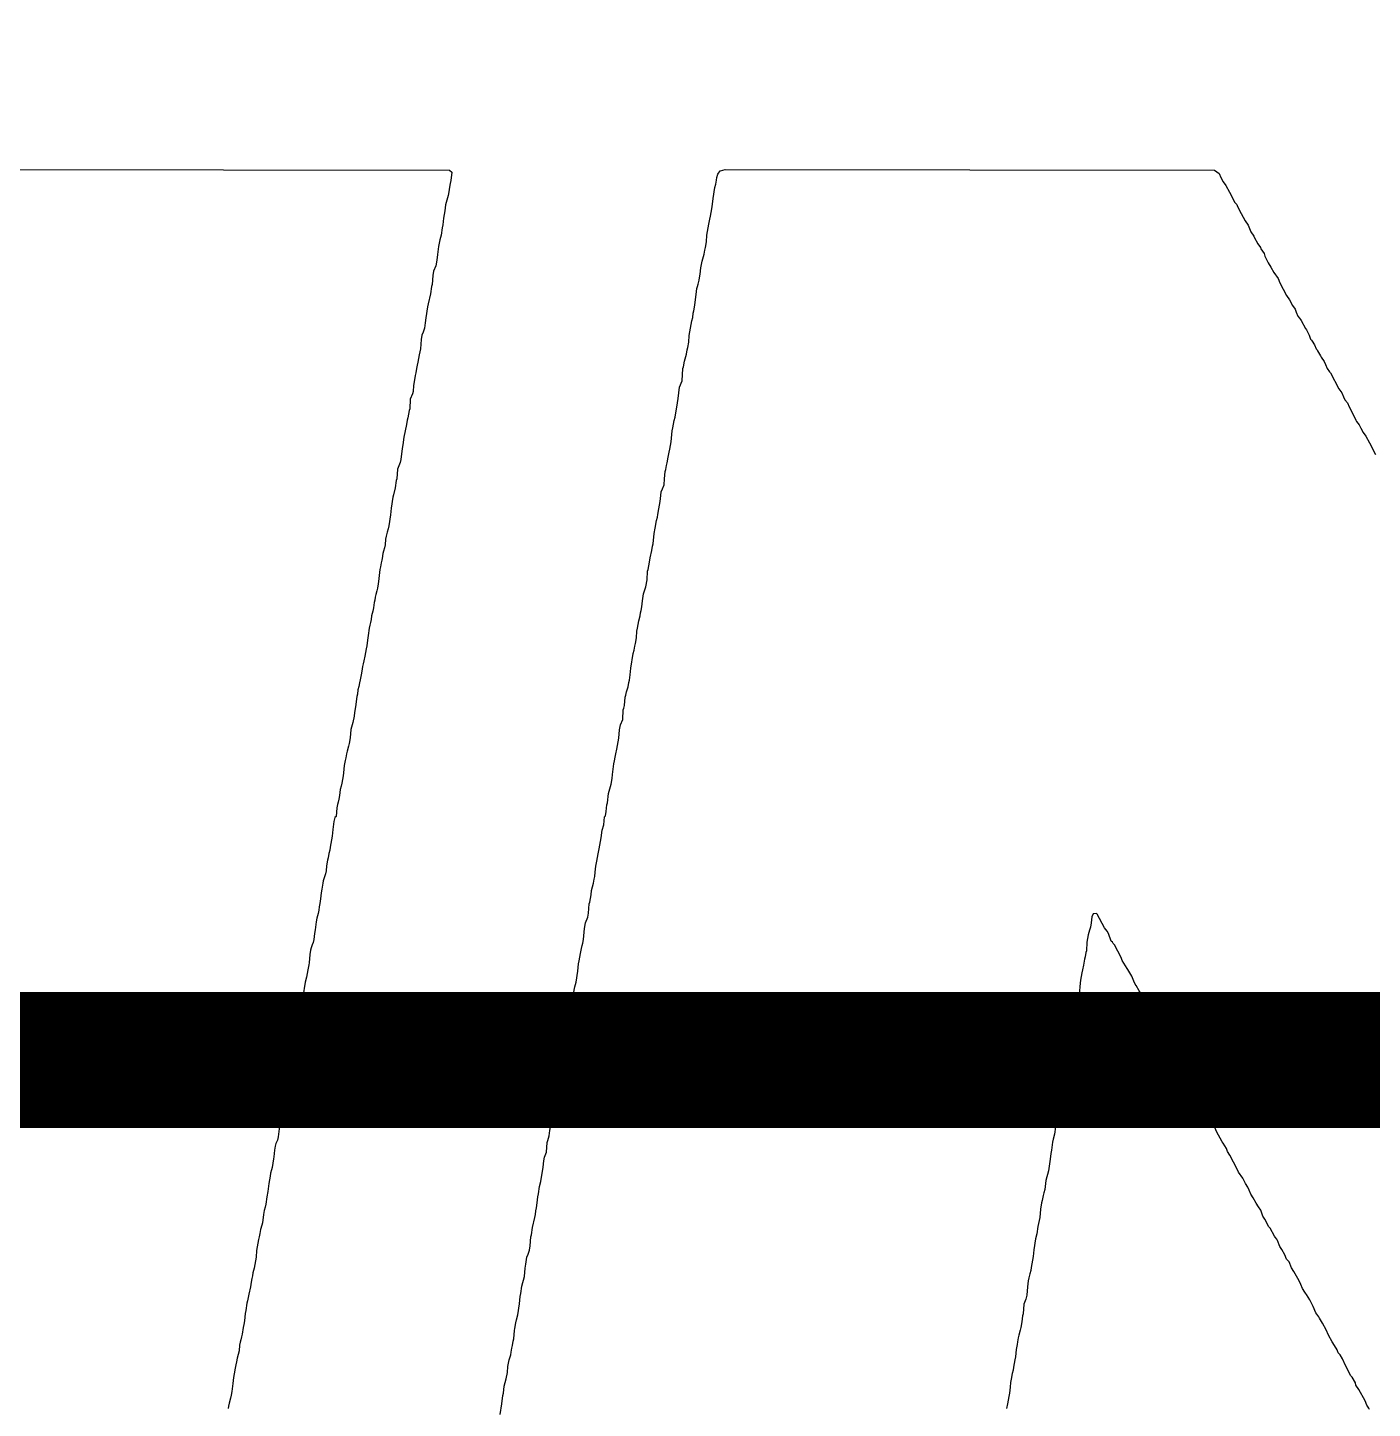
# Model space of a CAD drawing. Header units: inches. Extents: x 29 to 267, y 155 to 337.
# Drawn here: x 89.903 to 93.667, y 254.616 to 258.483 of the extents above; entities that cross this region are included whole.
import ezdxf

# ---------------------------------------------------------------- set-up
doc = ezdxf.new("R2010")
doc.units = ezdxf.units.IN
for name, color, linetype in [('Board Outline', 216, 'Continuous'), ('Top Layer', 1, 'Continuous'), ('Top Overlay', 2, 'Continuous')]:
    doc.layers.add(name, color=color, linetype=linetype)

msp = doc.modelspace()

# ---------------------------------------------------------------- linework, layer by layer
at = {"layer": 'Board Outline'}
msp.add_lwpolyline([(55.1445, 191.4906, 0.254, 0.254, -2.452185), (125.1447, 191.4906, 0.254, 0.254, 0)], format="xyseb", dxfattribs=at)
at = {"layer": 'Top Layer'}
msp.add_lwpolyline([(88.6818, 255.592, 0.381, 0.381, 0), (104.5805, 255.592, 0.381, 0.381, 0)], format="xyseb", dxfattribs=at)
at = {"layer": 'Top Overlay'}
for p, q in [((89.7022, 258.0859), (91.0836, 258.0841)), ((91.0836, 258.0841), (91.0896, 258.0782)), ((91.0871, 258.0552), (91.0853, 258.0467)), ((91.0896, 258.0782), (91.0871, 258.0552)), ((91.8289, 258.0441), (91.8306, 258.056)), ((91.8306, 258.056), (91.8323, 258.0629)), ((91.8323, 258.0629), (91.8349, 258.0722)), ((91.8349, 258.0722), (91.8408, 258.0816)), ((91.8408, 258.0816), (91.8485, 258.0841)), ((91.8485, 258.0841), (91.8553, 258.0859)), ((91.8553, 258.0859), (93.2248, 258.0841)), ((93.2248, 258.0841), (93.2376, 258.0748)), ((93.2376, 258.0748), (93.2427, 258.0629)), ((93.2427, 258.0629), (93.2495, 258.0509)), ((93.2495, 258.0509), (93.2563, 258.0407)), ((91.0802, 258.0126), (91.0743, 257.993)), ((91.0819, 258.0228), (91.0802, 258.0126)), ((91.0836, 258.0365), (91.0819, 258.0228)), ((91.0853, 258.0467), (91.0836, 258.0365)), ((91.8212, 258.0041), (91.8263, 258.0348)), ((91.8263, 258.0348), (91.8289, 258.0441)), ((93.2563, 258.0407), (93.2666, 258.022)), ((93.2666, 258.022), (93.2819, 257.993)), ((91.0726, 257.9862), (91.07, 257.97)), ((91.0743, 257.993), (91.0726, 257.9862)), ((91.8144, 257.9547), (91.8178, 257.9751)), ((91.8178, 257.9751), (91.8195, 257.9888)), ((91.8195, 257.9888), (91.8212, 258.0041)), ((93.2819, 257.993), (93.287, 257.9879)), ((93.287, 257.9879), (93.2887, 257.9845)), ((93.2887, 257.9845), (93.2938, 257.9726)), ((93.2938, 257.9726), (93.3109, 257.9419)), ((91.0666, 257.9496), (91.0649, 257.9308)), ((91.07, 257.97), (91.0666, 257.9496)), ((91.8042, 257.9019), (91.8093, 257.9325)), ((91.8093, 257.9325), (91.8127, 257.9462)), ((91.8127, 257.9462), (91.8144, 257.9547)), ((93.3109, 257.9419), (93.3194, 257.93)), ((91.0598, 257.9019), (91.0564, 257.8883)), ((91.0632, 257.9223), (91.0598, 257.9019)), ((91.0649, 257.9308), (91.0632, 257.9223)), ((91.8025, 257.8831), (91.8042, 257.9019)), ((93.3194, 257.93), (93.3262, 257.9113)), ((93.3262, 257.9113), (93.3347, 257.8993)), ((93.3347, 257.8993), (93.3364, 257.8959)), ((93.3364, 257.8959), (93.3466, 257.8772)), ((91.053, 257.8695), (91.0496, 257.8474)), ((91.0547, 257.8797), (91.053, 257.8695)), ((91.0564, 257.8883), (91.0547, 257.8797)), ((91.7965, 257.8482), (91.7982, 257.8601)), ((91.7982, 257.8601), (91.7999, 257.867)), ((91.7999, 257.867), (91.8025, 257.8831)), ((93.3466, 257.8772), (93.3534, 257.867)), ((93.3534, 257.867), (93.3551, 257.8636)), ((93.3551, 257.8636), (93.3637, 257.8499)), ((91.0479, 257.832), (91.0453, 257.8159)), ((91.0496, 257.8474), (91.0479, 257.832)), ((91.7872, 257.8099), (91.7906, 257.8286)), ((91.7906, 257.8286), (91.7965, 257.8482)), ((93.3637, 257.8499), (93.3654, 257.8431)), ((93.3654, 257.8431), (93.3756, 257.8244)), ((93.3756, 257.8244), (93.3824, 257.8125)), ((91.0368, 257.7886), (91.0351, 257.7631)), ((91.0385, 257.8005), (91.0368, 257.7886)), ((91.0453, 257.8159), (91.0385, 257.8005)), ((91.782, 257.7758), (91.7837, 257.7826)), ((91.7837, 257.7826), (91.7855, 257.7929)), ((91.7855, 257.7929), (91.7872, 257.8099)), ((93.3824, 257.8125), (93.3909, 257.7971)), ((93.3909, 257.7971), (93.4028, 257.7801)), ((93.4028, 257.7801), (93.408, 257.7682)), ((91.0334, 257.7579), (91.03, 257.7375)), ((91.0351, 257.7631), (91.0334, 257.7579)), ((91.7744, 257.7358), (91.7761, 257.7528)), ((91.7761, 257.7528), (91.7778, 257.7579)), ((91.7778, 257.7579), (91.7795, 257.7648)), ((91.7795, 257.7648), (91.782, 257.7758)), ((93.408, 257.7682), (93.4267, 257.7324)), ((91.0223, 257.7009), (91.0172, 257.6702)), ((91.024, 257.7094), (91.0223, 257.7009)), ((91.03, 257.7375), (91.024, 257.7094)), ((91.7676, 257.6898), (91.7701, 257.706)), ((91.7701, 257.706), (91.7727, 257.729)), ((91.7727, 257.729), (91.7744, 257.7358)), ((93.4267, 257.7324), (93.4352, 257.7205)), ((93.4352, 257.7205), (93.4437, 257.7051)), ((93.4437, 257.7051), (93.4505, 257.6949)), ((91.0172, 257.6702), (91.0155, 257.6566)), ((91.7548, 257.6208), (91.7616, 257.6617)), ((91.7616, 257.6617), (91.7642, 257.6711)), ((91.7642, 257.6711), (91.7659, 257.683)), ((91.7659, 257.683), (91.7676, 257.6898)), ((93.4505, 257.6949), (93.4539, 257.6864)), ((93.4539, 257.6864), (93.4582, 257.6753)), ((93.4582, 257.6753), (93.4625, 257.6694)), ((93.4625, 257.6694), (93.4659, 257.666)), ((93.4659, 257.666), (93.4676, 257.6626)), ((93.4676, 257.6626), (93.4795, 257.6404)), ((91.0095, 257.6302), (91.0061, 257.6217)), ((91.0138, 257.6413), (91.0095, 257.6302)), ((91.0155, 257.6566), (91.0138, 257.6413)), ((93.4795, 257.6404), (93.4829, 257.637)), ((93.4829, 257.637), (93.4897, 257.6217)), ((91.0044, 257.6097), (91.0019, 257.5833)), ((91.0061, 257.6217), (91.0044, 257.6097)), ((91.7488, 257.5808), (91.7505, 257.5876)), ((91.7505, 257.5876), (91.7531, 257.6021)), ((91.7531, 257.6021), (91.7548, 257.6208)), ((93.4897, 257.6217), (93.494, 257.6106)), ((93.494, 257.6106), (93.4965, 257.608)), ((93.4965, 257.608), (93.4982, 257.6046)), ((93.4982, 257.6046), (93.505, 257.5944)), ((93.505, 257.5944), (93.5093, 257.5833)), ((90.9951, 257.5459), (90.9934, 257.5374)), ((90.9985, 257.5663), (90.9951, 257.5459)), ((91.0019, 257.5833), (90.9985, 257.5663)), ((91.7386, 257.5331), (91.7412, 257.5493)), ((91.7412, 257.5493), (91.7471, 257.5689)), ((91.7471, 257.5689), (91.7488, 257.5808)), ((93.5093, 257.5833), (93.5119, 257.5808)), ((93.5119, 257.5808), (93.5136, 257.5774)), ((93.5136, 257.5774), (93.5221, 257.5638)), ((93.5221, 257.5638), (93.5238, 257.5603)), ((93.5238, 257.5603), (93.5323, 257.5484)), ((93.5323, 257.5484), (93.5357, 257.5399)), ((90.9874, 257.5092), (90.9848, 257.4914)), ((90.9891, 257.5161), (90.9874, 257.5092)), ((90.9908, 257.528), (90.9891, 257.5161)), ((90.9934, 257.5374), (90.9908, 257.528)), ((91.7352, 257.4939), (91.7369, 257.528)), ((91.7369, 257.528), (91.7386, 257.5331)), ((93.5357, 257.5399), (93.54, 257.5288)), ((93.54, 257.5288), (93.5468, 257.5186)), ((93.5468, 257.5186), (93.5493, 257.5161)), ((93.5493, 257.5161), (93.5732, 257.4718)), ((90.9831, 257.4811), (90.9814, 257.4641)), ((90.9848, 257.4914), (90.9831, 257.4811)), ((91.7233, 257.4445), (91.7275, 257.476)), ((91.7275, 257.476), (91.7352, 257.4939)), ((93.5732, 257.4718), (93.5817, 257.4598)), ((90.9738, 257.4428), (90.9721, 257.4156)), ((90.9797, 257.4573), (90.9738, 257.4428)), ((90.9814, 257.4641), (90.9797, 257.4573)), ((91.7148, 257.3917), (91.7216, 257.4326)), ((91.7216, 257.4326), (91.7233, 257.4445)), ((93.5817, 257.4598), (93.586, 257.4488)), ((93.586, 257.4488), (93.5894, 257.4403)), ((93.5894, 257.4403), (93.597, 257.4326)), ((93.597, 257.4326), (93.6021, 257.4207)), ((90.9704, 257.4104), (90.967, 257.39)), ((90.9721, 257.4156), (90.9704, 257.4104)), ((91.7122, 257.3823), (91.7148, 257.3917)), ((93.6021, 257.4207), (93.6107, 257.4053)), ((93.6107, 257.4053), (93.6209, 257.3832)), ((90.9593, 257.3534), (90.9559, 257.3364)), ((90.9636, 257.3713), (90.9593, 257.3534)), ((90.9653, 257.3832), (90.9636, 257.3713)), ((90.967, 257.39), (90.9653, 257.3832)), ((91.7037, 257.3227), (91.7071, 257.3534)), ((91.7071, 257.3534), (91.7088, 257.3619)), ((91.7088, 257.3619), (91.7122, 257.3823)), ((93.6209, 257.3832), (93.6226, 257.3798)), ((93.6226, 257.3798), (93.6302, 257.3704)), ((93.6302, 257.3704), (93.6345, 257.361)), ((93.6345, 257.361), (93.6413, 257.3491)), ((90.9525, 257.3142), (90.9508, 257.304)), ((90.9559, 257.3364), (90.9525, 257.3142)), ((91.7003, 257.3023), (91.7037, 257.3227)), ((93.6413, 257.3491), (93.6481, 257.3389)), ((93.6481, 257.3389), (93.6584, 257.3202)), ((93.6584, 257.3202), (93.6754, 257.2878)), ((90.9508, 257.304), (90.9474, 257.2733)), ((91.6926, 257.264), (91.6952, 257.2801)), ((91.6952, 257.2801), (91.6986, 257.2938)), ((91.6986, 257.2938), (91.7003, 257.3023)), ((90.938, 257.2469), (90.9363, 257.2197)), ((90.9457, 257.2648), (90.938, 257.2469)), ((90.9474, 257.2733), (90.9457, 257.2648)), ((91.6858, 257.2197), (91.6875, 257.2401)), ((91.6875, 257.2401), (91.6892, 257.2452)), ((91.6892, 257.2452), (91.6909, 257.2571)), ((91.6909, 257.2571), (91.6926, 257.264)), ((90.9346, 257.2146), (90.9312, 257.1941)), ((90.9363, 257.2197), (90.9346, 257.2146)), ((91.6798, 257.1916), (91.6841, 257.2026)), ((91.6841, 257.2026), (91.6858, 257.2197)), ((90.9252, 257.1677), (90.9201, 257.137)), ((90.9269, 257.1745), (90.9252, 257.1677)), ((90.9312, 257.1941), (90.9269, 257.1745)), ((91.673, 257.1558), (91.6747, 257.1728)), ((91.6747, 257.1728), (91.6764, 257.183)), ((91.6764, 257.183), (91.6798, 257.1916)), ((90.9201, 257.137), (90.9184, 257.1183)), ((91.6671, 257.1192), (91.6696, 257.1353)), ((91.6696, 257.1353), (91.673, 257.1558)), ((90.9133, 257.0877), (90.9116, 257.0791)), ((90.9184, 257.1183), (90.9133, 257.0877)), ((91.6594, 257.0808), (91.6628, 257.103)), ((91.6628, 257.103), (91.6654, 257.1124)), ((91.6654, 257.1124), (91.6671, 257.1192)), ((90.9048, 257.0502), (90.9031, 257.0348)), ((90.9065, 257.0587), (90.9048, 257.0502)), ((90.909, 257.0698), (90.9065, 257.0587)), ((90.9116, 257.0791), (90.909, 257.0698)), ((91.6534, 257.0374), (91.6568, 257.0664)), ((91.6568, 257.0664), (91.6594, 257.0808)), ((90.8971, 257.0101), (90.8954, 256.9965)), ((90.8988, 257.017), (90.8971, 257.0101)), ((90.9014, 257.0263), (90.8988, 257.017)), ((90.9031, 257.0348), (90.9014, 257.0263)), ((91.6449, 256.9982), (91.65, 257.0187)), ((91.65, 257.0187), (91.6517, 257.0306)), ((91.6517, 257.0306), (91.6534, 257.0374)), ((90.8886, 256.9659), (90.8852, 256.9318)), ((90.8903, 256.9727), (90.8886, 256.9659)), ((90.892, 256.9846), (90.8903, 256.9727)), ((90.8937, 256.9914), (90.892, 256.9846)), ((90.8954, 256.9965), (90.8937, 256.9914)), ((91.6381, 256.9607), (91.6398, 256.9659)), ((91.6398, 256.9659), (91.6432, 256.9863)), ((91.6432, 256.9863), (91.6449, 256.9982)), ((90.8852, 256.9318), (90.8835, 256.925)), ((91.633, 256.9165), (91.6364, 256.9369)), ((91.6364, 256.9369), (91.6381, 256.9607)), ((90.8758, 256.8884), (90.8741, 256.8798)), ((90.8775, 256.8952), (90.8758, 256.8884)), ((90.8801, 256.9062), (90.8775, 256.8952)), ((90.8818, 256.9131), (90.8801, 256.9062)), ((90.8835, 256.925), (90.8818, 256.9131)), ((91.6236, 256.8781), (91.627, 256.8969)), ((91.627, 256.8969), (91.633, 256.9165)), ((90.8707, 256.8577), (90.869, 256.8492)), ((90.8724, 256.873), (90.8707, 256.8577)), ((90.8741, 256.8798), (90.8724, 256.873)), ((91.6185, 256.8441), (91.6202, 256.8509)), ((91.6202, 256.8509), (91.6219, 256.8611)), ((91.6219, 256.8611), (91.6236, 256.8781)), ((90.8622, 256.8168), (90.8605, 256.81)), ((90.8639, 256.8253), (90.8622, 256.8168)), ((90.8656, 256.8355), (90.8639, 256.8253)), ((90.869, 256.8492), (90.8656, 256.8355)), ((91.61, 256.8015), (91.6134, 256.8219)), ((91.6134, 256.8219), (91.6168, 256.8355)), ((91.6168, 256.8355), (91.6185, 256.8441)), ((90.8554, 256.781), (90.8537, 256.7674)), ((90.8588, 256.8015), (90.8554, 256.781)), ((90.8605, 256.81), (90.8588, 256.8015)), ((91.604, 256.758), (91.6066, 256.7742)), ((91.6066, 256.7742), (91.6083, 256.793)), ((91.6083, 256.793), (91.61, 256.8015)), ((90.8503, 256.7436), (90.8469, 256.7231)), ((90.852, 256.7521), (90.8503, 256.7436)), ((90.8537, 256.7674), (90.852, 256.7521)), ((91.5981, 256.7299), (91.6006, 256.7393)), ((91.6006, 256.7393), (91.6023, 256.7512)), ((91.6023, 256.7512), (91.604, 256.758)), ((90.8418, 256.701), (90.8401, 256.6942)), ((90.8435, 256.7095), (90.8418, 256.701)), ((90.8469, 256.7231), (90.8435, 256.7095)), ((91.5913, 256.6891), (91.5981, 256.7299)), ((90.8332, 256.6567), (90.8315, 256.6482)), ((90.8366, 256.6703), (90.8332, 256.6567)), ((90.8384, 256.6805), (90.8366, 256.6703)), ((90.8401, 256.6942), (90.8384, 256.6805)), ((91.587, 256.6558), (91.5896, 256.6703)), ((91.5896, 256.6703), (91.5913, 256.6891)), ((90.8273, 256.6286), (90.8256, 256.6167)), ((90.8298, 256.638), (90.8273, 256.6286)), ((90.8315, 256.6482), (90.8298, 256.638)), ((91.5768, 256.6133), (91.5793, 256.6226)), ((91.5793, 256.6226), (91.5836, 256.6371)), ((91.5836, 256.6371), (91.5853, 256.649)), ((91.5853, 256.649), (91.587, 256.6558)), ((90.8205, 256.5809), (90.8179, 256.5647)), ((90.8239, 256.6098), (90.8205, 256.5809)), ((90.8256, 256.6167), (90.8239, 256.6098)), ((91.5717, 256.5775), (91.5734, 256.5843)), ((91.5734, 256.5843), (91.5751, 256.6081)), ((91.5751, 256.6081), (91.5768, 256.6133)), ((90.8162, 256.5545), (90.8128, 256.5374)), ((90.8179, 256.5647), (90.8162, 256.5545)), ((91.5623, 256.5306), (91.5683, 256.5451)), ((91.5683, 256.5451), (91.57, 256.5724)), ((91.57, 256.5724), (91.5717, 256.5775)), ((90.8077, 256.517), (90.8051, 256.494)), ((90.8128, 256.5374), (90.8077, 256.517)), ((91.5572, 256.4932), (91.5597, 256.5162)), ((91.5597, 256.5162), (91.5623, 256.5306)), ((90.8009, 256.471), (90.7966, 256.4565)), ((90.8026, 256.4778), (90.8009, 256.471)), ((90.8051, 256.494), (90.8026, 256.4778)), ((91.5521, 256.4625), (91.5572, 256.4932)), ((90.7915, 256.431), (90.789, 256.4165)), ((90.7932, 256.4378), (90.7915, 256.431)), ((90.7949, 256.4497), (90.7932, 256.4378)), ((90.7966, 256.4565), (90.7949, 256.4497)), ((91.5436, 256.4216), (91.5453, 256.4301)), ((91.5453, 256.4301), (91.547, 256.4404)), ((91.547, 256.4404), (91.5487, 256.4489)), ((91.5487, 256.4489), (91.5521, 256.4625)), ((90.7855, 256.3875), (90.7821, 256.3671)), ((90.7872, 256.3961), (90.7855, 256.3875)), ((90.789, 256.4165), (90.7872, 256.3961)), ((91.5385, 256.3807), (91.5402, 256.391)), ((91.5402, 256.391), (91.5436, 256.4216)), ((90.7779, 256.3492), (90.7753, 256.333)), ((90.7804, 256.3586), (90.7779, 256.3492)), ((90.7821, 256.3671), (90.7804, 256.3586)), ((91.5282, 256.3381), (91.5342, 256.3577)), ((91.5342, 256.3577), (91.5359, 256.3646)), ((91.5359, 256.3646), (91.5385, 256.3807)), ((90.7719, 256.3143), (90.7702, 256.3075)), ((90.7736, 256.3228), (90.7719, 256.3143)), ((90.7753, 256.333), (90.7736, 256.3228)), ((91.524, 256.3066), (91.5257, 256.3117)), ((91.5257, 256.3117), (91.5282, 256.3381)), ((90.7625, 256.2709), (90.76, 256.2598)), ((90.766, 256.2743), (90.7625, 256.2709)), ((90.7677, 256.2981), (90.766, 256.2743)), ((90.7702, 256.3075), (90.7677, 256.2981)), ((91.5155, 256.2504), (91.5172, 256.2726)), ((91.5172, 256.2726), (91.5206, 256.276)), ((91.5206, 256.276), (91.5223, 256.2879)), ((91.5223, 256.2879), (91.524, 256.3066)), ((90.7566, 256.2376), (90.7549, 256.2189)), ((90.76, 256.2598), (90.7566, 256.2376)), ((91.5078, 256.2138), (91.5112, 256.2359)), ((91.5112, 256.2359), (91.5155, 256.2504)), ((90.7549, 256.2189), (90.7498, 256.1882)), ((91.5027, 256.1831), (91.5078, 256.2138)), ((90.7438, 256.1584), (90.7421, 256.1516)), ((90.7455, 256.1704), (90.7438, 256.1584)), ((90.7481, 256.1797), (90.7455, 256.1704)), ((90.7498, 256.1882), (90.7481, 256.1797)), ((91.4959, 256.1491), (91.4993, 256.1695)), ((91.4993, 256.1695), (91.5027, 256.1831)), ((90.7379, 256.1218), (90.7361, 256.1133)), ((90.7396, 256.1354), (90.7379, 256.1218)), ((90.7421, 256.1516), (90.7396, 256.1354)), ((91.4899, 256.1056), (91.4916, 256.1176)), ((91.4916, 256.1176), (91.4933, 256.1346)), ((91.4933, 256.1346), (91.4959, 256.1491)), ((90.7285, 256.0869), (90.7259, 256.0707)), ((90.7302, 256.0937), (90.7285, 256.0869)), ((90.7361, 256.1133), (90.7302, 256.0937)), ((91.4814, 256.0665), (91.4865, 256.0869)), ((91.4865, 256.0869), (91.4882, 256.0988)), ((91.4882, 256.0988), (91.4899, 256.1056)), ((90.7225, 256.0435), (90.7208, 256.0298)), ((90.7242, 256.0605), (90.7225, 256.0435)), ((90.7259, 256.0707), (90.7242, 256.0605)), ((91.4763, 256.0341), (91.4797, 256.0545)), ((91.4797, 256.0545), (91.4814, 256.0665)), ((90.7157, 256.0026), (90.7123, 255.9889)), ((90.7174, 256.0111), (90.7157, 256.0026)), ((90.7191, 256.0213), (90.7174, 256.0111)), ((90.7208, 256.0298), (90.7191, 256.0213)), ((91.4712, 255.9915), (91.4729, 256.0034)), ((91.4729, 256.0034), (91.4746, 256.029)), ((91.4746, 256.029), (91.4763, 256.0341)), ((92.885, 256.0017), (92.8816, 255.9932)), ((92.8944, 256.0026), (92.885, 256.0017)), ((92.8969, 256), (92.8944, 256.0026)), ((92.9174, 255.9625), (92.8969, 256)), ((90.7106, 255.9787), (90.7072, 255.9566)), ((90.7123, 255.9889), (90.7106, 255.9787)), ((91.4618, 255.96), (91.4644, 255.9762)), ((91.4644, 255.9762), (91.4712, 255.9915)), ((92.8782, 255.9643), (92.8748, 255.9557)), ((92.8799, 255.9762), (92.8782, 255.9643)), ((92.8816, 255.9932), (92.8799, 255.9762)), ((92.9242, 255.9523), (92.9174, 255.9625)), ((90.7038, 255.9293), (90.7021, 255.9208)), ((90.7055, 255.9464), (90.7038, 255.9293)), ((90.7072, 255.9566), (90.7055, 255.9464)), ((91.4567, 255.9191), (91.4584, 255.9293)), ((91.4584, 255.9293), (91.4618, 255.96)), ((92.868, 255.9217), (92.8663, 255.8978)), ((92.8714, 255.9421), (92.868, 255.9217)), ((92.8748, 255.9557), (92.8714, 255.9421)), ((92.9284, 255.9464), (92.9242, 255.9523)), ((92.9361, 255.9251), (92.9284, 255.9464)), ((92.9395, 255.9217), (92.9361, 255.9251)), ((92.9412, 255.9183), (92.9395, 255.9217)), ((90.6927, 255.8876), (90.691, 255.8637)), ((90.6944, 255.8995), (90.6927, 255.8876)), ((90.6961, 255.9063), (90.6944, 255.8995)), ((90.6995, 255.9149), (90.6961, 255.9063)), ((90.7021, 255.9208), (90.6995, 255.9149)), ((91.4465, 255.8697), (91.4499, 255.8902)), ((91.4499, 255.8902), (91.4533, 255.9038)), ((91.4533, 255.9038), (91.455, 255.9123)), ((91.455, 255.9123), (91.4567, 255.9191)), ((92.8646, 255.8927), (92.8629, 255.8808)), ((92.8663, 255.8978), (92.8646, 255.8927)), ((92.9446, 255.9149), (92.9412, 255.9183)), ((92.9634, 255.8791), (92.9446, 255.9149)), ((90.6893, 255.8586), (90.6867, 255.8442)), ((90.691, 255.8637), (90.6893, 255.8586)), ((91.4431, 255.8408), (91.4448, 255.8612)), ((91.4448, 255.8612), (91.4465, 255.8697)), ((92.8586, 255.8578), (92.8552, 255.8442)), ((92.8612, 255.874), (92.8586, 255.8578)), ((92.8629, 255.8808), (92.8612, 255.874)), ((92.9668, 255.8706), (92.9634, 255.8791)), ((92.9804, 255.8484), (92.9668, 255.8706)), ((92.9821, 255.845), (92.9804, 255.8484)), ((92.994, 255.8263), (92.9821, 255.845)), ((90.6799, 255.8101), (90.6731, 255.7692)), ((90.6833, 255.8237), (90.6799, 255.8101)), ((90.6867, 255.8442), (90.6833, 255.8237)), ((91.4345, 255.7965), (91.438, 255.8101)), ((91.438, 255.8101), (91.4431, 255.8408)), ((92.8501, 255.8152), (92.8484, 255.7982)), ((92.8535, 255.8356), (92.8501, 255.8152)), ((92.8552, 255.8442), (92.8535, 255.8356)), ((92.9991, 255.8126), (92.994, 255.8263)), ((93.0025, 255.8041), (92.9991, 255.8126)), ((90.6731, 255.7692), (90.6714, 255.7522)), ((91.4277, 255.7573), (91.4328, 255.7879)), ((91.4328, 255.7879), (91.4345, 255.7965)), ((92.845, 255.776), (92.8433, 255.7658)), ((92.8467, 255.7845), (92.845, 255.776)), ((92.8484, 255.7982), (92.8467, 255.7845)), ((93.0059, 255.8007), (93.0025, 255.8041)), ((93.0145, 255.7854), (93.0059, 255.8007)), ((93.0196, 255.7769), (93.0145, 255.7854)), ((93.0332, 255.7513), (93.0196, 255.7769)), ((90.6663, 255.7334), (90.662, 255.7224)), ((90.6697, 255.742), (90.6663, 255.7334)), ((90.6714, 255.7522), (90.6697, 255.742)), ((91.4235, 255.7241), (91.426, 255.7385)), ((91.426, 255.7385), (91.4277, 255.7573)), ((92.8365, 255.7334), (92.8331, 255.7113)), ((92.8382, 255.7437), (92.8365, 255.7334)), ((92.8416, 255.7573), (92.8382, 255.7437)), ((92.8433, 255.7658), (92.8416, 255.7573)), ((93.0366, 255.7479), (93.0332, 255.7513)), ((93.0451, 255.7326), (93.0366, 255.7479)), ((93.0519, 255.7173), (93.0451, 255.7326)), ((90.6603, 255.7104), (90.6586, 255.6849)), ((90.662, 255.7224), (90.6603, 255.7104)), ((91.4141, 255.684), (91.4167, 255.6934)), ((91.4167, 255.6934), (91.4201, 255.7053)), ((91.4201, 255.7053), (91.4218, 255.7173)), ((91.4218, 255.7173), (91.4235, 255.7241)), ((92.8313, 255.7011), (92.8296, 255.6874)), ((92.8331, 255.7113), (92.8313, 255.7011)), ((93.0656, 255.6917), (93.0519, 255.7173)), ((93.0673, 255.6883), (93.0656, 255.6917)), ((90.6535, 255.6593), (90.6476, 255.6329)), ((90.6569, 255.6798), (90.6535, 255.6593)), ((90.6586, 255.6849), (90.6569, 255.6798)), ((91.409, 255.6483), (91.4107, 255.6653)), ((91.4107, 255.6653), (91.4141, 255.684)), ((92.8262, 255.6619), (92.8186, 255.644)), ((92.8279, 255.6704), (92.8262, 255.6619)), ((92.8296, 255.6874), (92.8279, 255.6704)), ((93.0707, 255.6849), (93.0673, 255.6883)), ((93.0792, 255.6696), (93.0707, 255.6849)), ((93.0843, 255.6576), (93.0792, 255.6696)), ((93.0877, 255.6542), (93.0843, 255.6576)), ((93.1082, 255.615), (93.0877, 255.6542)), ((90.6476, 255.6329), (90.6425, 255.6023)), ((91.4005, 255.6108), (91.4039, 255.6244)), ((91.4039, 255.6244), (91.4056, 255.6329)), ((91.4056, 255.6329), (91.4073, 255.6397)), ((91.4073, 255.6397), (91.409, 255.6483)), ((92.8186, 255.644), (92.8169, 255.6082)), ((93.1133, 255.6031), (93.1082, 255.615)), ((90.6399, 255.5793), (90.6382, 255.5674)), ((90.6425, 255.6023), (90.6399, 255.5793)), ((91.3937, 255.5614), (91.3962, 255.5844)), ((91.3962, 255.5844), (91.3979, 255.5912)), ((91.3979, 255.5912), (91.4005, 255.6108)), ((92.8126, 255.5886), (92.8066, 255.5691)), ((92.8152, 255.6031), (92.8126, 255.5886)), ((92.8169, 255.6082), (92.8152, 255.6031)), ((93.1252, 255.5861), (93.1133, 255.6031)), ((93.1439, 255.5503), (93.1252, 255.5861)), ((90.6314, 255.5486), (90.6297, 255.5418)), ((90.6297, 255.5418), (90.6305, 255.529)), ((90.6365, 255.5605), (90.6314, 255.5486)), ((90.6382, 255.5674), (90.6365, 255.5605)), ((91.3886, 255.5307), (91.3937, 255.5614)), ((92.8032, 255.5486), (92.8007, 255.5239)), ((92.8066, 255.5691), (92.8032, 255.5486)), ((93.1473, 255.5418), (93.1439, 255.5503)), ((93.1541, 255.5316), (93.1473, 255.5418)), ((90.6246, 255.4992), (90.6229, 255.4924)), ((90.6263, 255.5111), (90.6246, 255.4992)), ((90.6288, 255.5205), (90.6263, 255.5111)), ((90.6305, 255.529), (90.6288, 255.5205)), ((91.38, 255.4881), (91.3834, 255.5086)), ((91.3834, 255.5086), (91.3851, 255.5171)), ((91.3851, 255.5171), (91.3886, 255.5307)), ((92.7973, 255.5069), (92.7939, 255.4864)), ((92.8007, 255.5239), (92.7973, 255.5069)), ((93.1644, 255.5128), (93.1541, 255.5316)), ((93.1669, 255.5103), (93.1644, 255.5128)), ((93.1737, 255.5001), (93.1669, 255.5103)), ((93.178, 255.489), (93.1737, 255.5001)), ((90.6212, 255.4805), (90.6152, 255.4541)), ((90.6229, 255.4924), (90.6212, 255.4805)), ((91.3732, 255.4387), (91.3766, 255.4592)), ((91.3766, 255.4592), (91.3783, 255.4745)), ((91.3783, 255.4745), (91.38, 255.4881)), ((92.7888, 255.4626), (92.7837, 255.4319)), ((92.7905, 255.4711), (92.7888, 255.4626)), ((92.7922, 255.4779), (92.7905, 255.4711)), ((92.7939, 255.4864), (92.7922, 255.4779)), ((93.1831, 255.4771), (93.178, 255.489)), ((93.1848, 255.4737), (93.1831, 255.4771)), ((93.1882, 255.4703), (93.1848, 255.4737)), ((93.2121, 255.426), (93.1882, 255.4703)), ((90.6118, 255.4353), (90.6084, 255.4132)), ((90.6135, 255.4439), (90.6118, 255.4353)), ((90.6152, 255.4541), (90.6135, 255.4439)), ((91.3681, 255.4149), (91.3698, 255.4234)), ((91.3698, 255.4234), (91.3715, 255.4302)), ((91.3715, 255.4302), (91.3732, 255.4387)), ((92.7837, 255.4319), (92.7819, 255.4132)), ((93.2155, 255.4226), (93.2121, 255.426)), ((93.224, 255.4072), (93.2155, 255.4226)), ((90.6067, 255.3996), (90.6041, 255.3766)), ((90.6084, 255.4132), (90.6067, 255.3996)), ((91.3622, 255.38), (91.3647, 255.3945)), ((91.3647, 255.3945), (91.3681, 255.4149)), ((92.7768, 255.3842), (92.7734, 255.3706)), ((92.7802, 255.4047), (92.7768, 255.3842)), ((92.7819, 255.4132), (92.7802, 255.4047)), ((93.2308, 255.3919), (93.224, 255.4072)), ((93.2461, 255.3629), (93.2308, 255.3919)), ((90.5956, 255.351), (90.5939, 255.3391)), ((90.5973, 255.3578), (90.5956, 255.351)), ((90.6016, 255.3672), (90.5973, 255.3578)), ((90.6041, 255.3766), (90.6016, 255.3672)), ((91.3553, 255.334), (91.357, 255.3612)), ((91.357, 255.3612), (91.3587, 255.3663)), ((91.3587, 255.3663), (91.3622, 255.38)), ((92.7717, 255.3621), (92.7683, 255.3399)), ((92.7734, 255.3706), (92.7717, 255.3621)), ((93.2495, 255.3595), (93.2461, 255.3629)), ((93.2581, 255.3442), (93.2495, 255.3595)), ((93.2615, 255.3357), (93.2581, 255.3442)), ((90.5905, 255.3153), (90.5871, 255.2914)), ((90.5922, 255.3204), (90.5905, 255.3153)), ((90.5939, 255.3391), (90.5922, 255.3204)), ((91.346, 255.2923), (91.3477, 255.3093)), ((91.3477, 255.3093), (91.3494, 255.3195)), ((91.3494, 255.3195), (91.3553, 255.334)), ((92.7649, 255.3144), (92.7598, 255.282)), ((92.7666, 255.3297), (92.7649, 255.3144)), ((92.7683, 255.3399), (92.7666, 255.3297)), ((93.2683, 255.3255), (93.2615, 255.3357)), ((93.2887, 255.2863), (93.2683, 255.3255)), ((90.5811, 255.2667), (90.5777, 255.2463)), ((90.5828, 255.2752), (90.5811, 255.2667)), ((90.5854, 255.2846), (90.5828, 255.2752)), ((90.5871, 255.2914), (90.5854, 255.2846)), ((91.3392, 255.2514), (91.346, 255.2923)), ((92.7598, 255.282), (92.753, 255.2548)), ((93.2921, 255.2778), (93.2887, 255.2863)), ((93.304, 255.2607), (93.2921, 255.2778)), ((90.5777, 255.2463), (90.5752, 255.2233)), ((91.3323, 255.2173), (91.3357, 255.2377)), ((91.3357, 255.2377), (91.3392, 255.2514)), ((92.7496, 255.2292), (92.747, 255.2199)), ((92.7513, 255.2377), (92.7496, 255.2292)), ((92.753, 255.2548), (92.7513, 255.2377)), ((93.3117, 255.2463), (93.304, 255.2607)), ((93.3185, 255.236), (93.3117, 255.2463)), ((93.3219, 255.2275), (93.3185, 255.236)), ((93.3262, 255.2164), (93.3219, 255.2275)), ((90.5692, 255.1883), (90.5675, 255.1798)), ((90.5726, 255.2088), (90.5692, 255.1883)), ((90.5752, 255.2233), (90.5726, 255.2088)), ((91.3272, 255.1781), (91.3289, 255.1918)), ((91.3289, 255.1918), (91.3306, 255.2088)), ((91.3306, 255.2088), (91.3323, 255.2173)), ((92.7411, 255.1918), (92.7377, 255.1747)), ((92.7428, 255.1986), (92.7411, 255.1918)), ((92.7453, 255.213), (92.7428, 255.1986)), ((92.747, 255.2199), (92.7453, 255.213)), ((93.333, 255.2062), (93.3262, 255.2164)), ((93.3415, 255.1909), (93.333, 255.2062)), ((93.3483, 255.1807), (93.3415, 255.1909)), ((90.5624, 255.1594), (90.5598, 255.1364)), ((90.565, 255.1705), (90.5624, 255.1594)), ((90.5675, 255.1798), (90.565, 255.1705)), ((91.3162, 255.1228), (91.3221, 255.1509)), ((91.3221, 255.1509), (91.3238, 255.1594)), ((91.3238, 255.1594), (91.3255, 255.1696)), ((91.3255, 255.1696), (91.3272, 255.1781)), ((92.736, 255.1509), (92.7308, 255.1253)), ((92.7377, 255.1747), (92.736, 255.1509)), ((93.3543, 255.1713), (93.3483, 255.1807)), ((93.3603, 255.1551), (93.3543, 255.1713)), ((93.3654, 255.1466), (93.3603, 255.1551)), ((90.5547, 255.1177), (90.553, 255.1057)), ((90.5581, 255.1296), (90.5547, 255.1177)), ((90.5598, 255.1364), (90.5581, 255.1296)), ((91.3128, 255.1023), (91.3162, 255.1228)), ((92.7308, 255.1253), (92.7274, 255.1049)), ((93.3773, 255.1245), (93.3654, 255.1466)), ((93.3807, 255.1211), (93.3773, 255.1245)), ((93.3926, 255.0989), (93.3807, 255.1211)), ((90.5488, 255.0895), (90.5437, 255.0589)), ((90.5505, 255.0964), (90.5488, 255.0895)), ((90.553, 255.1057), (90.5505, 255.0964)), ((91.3076, 255.0597), (91.3093, 255.0717)), ((91.3093, 255.0717), (91.311, 255.0972)), ((91.311, 255.0972), (91.3128, 255.1023)), ((92.724, 255.0913), (92.7189, 255.0606)), ((92.7274, 255.1049), (92.724, 255.0913)), ((93.3943, 255.0955), (93.3926, 255.0989)), ((93.3994, 255.0904), (93.3943, 255.0955)), ((93.4011, 255.087), (93.3994, 255.0904)), ((93.408, 255.07), (93.4011, 255.087)), ((90.542, 255.0401), (90.5368, 255.0095)), ((90.5437, 255.0589), (90.542, 255.0401)), ((91.2974, 255.0206), (91.3, 255.0401)), ((91.3, 255.0401), (91.3034, 255.0487)), ((91.3034, 255.0487), (91.3076, 255.0597)), ((92.7172, 255.0418), (92.7121, 255.0112)), ((92.7189, 255.0606), (92.7172, 255.0418)), ((93.4131, 255.0614), (93.408, 255.07)), ((93.4216, 255.0461), (93.4131, 255.0614)), ((93.4267, 255.0342), (93.4216, 255.0461)), ((93.4344, 255.0265), (93.4267, 255.0342)), ((90.5334, 254.9959), (90.5317, 254.9873)), ((90.5368, 255.0095), (90.5334, 254.9959)), ((91.2932, 254.9856), (91.2957, 255.0086)), ((91.2957, 255.0086), (91.2974, 255.0206)), ((92.7104, 255.0027), (92.7079, 254.9933)), ((92.7121, 255.0112), (92.7104, 255.0027)), ((93.4403, 255.0103), (93.4344, 255.0265)), ((93.4471, 255.0001), (93.4403, 255.0103)), ((93.4616, 254.9737), (93.4471, 255.0001)), ((90.5266, 254.9567), (90.5215, 254.9362)), ((90.5283, 254.9703), (90.5266, 254.9567)), ((90.53, 254.9805), (90.5283, 254.9703)), ((90.5317, 254.9873), (90.53, 254.9805)), ((91.2829, 254.9379), (91.2864, 254.9584)), ((91.2864, 254.9584), (91.2932, 254.9856)), ((92.7019, 254.9567), (92.6993, 254.9337)), ((92.7036, 254.9737), (92.7019, 254.9567)), ((92.7053, 254.9822), (92.7036, 254.9737)), ((92.7079, 254.9933), (92.7053, 254.9822)), ((93.4667, 254.9635), (93.4616, 254.9737)), ((93.471, 254.9524), (93.4667, 254.9635)), ((90.5181, 254.9175), (90.5164, 254.9107)), ((90.5215, 254.9362), (90.5181, 254.9175)), ((91.2795, 254.909), (91.2812, 254.9294)), ((91.2812, 254.9294), (91.2829, 254.9379)), ((92.6968, 254.9226), (92.6908, 254.9081)), ((92.6993, 254.9337), (92.6968, 254.9226)), ((93.4778, 254.9422), (93.471, 254.9524)), ((93.4795, 254.9388), (93.4778, 254.9422)), ((93.4829, 254.9354), (93.4795, 254.9388)), ((93.4914, 254.9201), (93.4829, 254.9354)), ((93.5016, 254.9013), (93.4914, 254.9201)), ((90.5113, 254.8817), (90.5096, 254.8613)), ((90.513, 254.8902), (90.5113, 254.8817)), ((90.5164, 254.9107), (90.513, 254.8902)), ((91.271, 254.8647), (91.2744, 254.8783)), ((91.2744, 254.8783), (91.2795, 254.909)), ((92.6891, 254.8809), (92.6874, 254.8758)), ((92.6908, 254.9081), (92.6891, 254.8809)), ((93.5085, 254.8843), (93.5016, 254.9013)), ((93.517, 254.8724), (93.5085, 254.8843)), ((90.5062, 254.8426), (90.5028, 254.8238)), ((90.5079, 254.8511), (90.5062, 254.8426)), ((90.5096, 254.8613), (90.5079, 254.8511)), ((91.2651, 254.8349), (91.2668, 254.84)), ((91.2668, 254.84), (91.2693, 254.8562)), ((91.2693, 254.8562), (91.271, 254.8647)), ((92.6832, 254.8426), (92.6814, 254.8357)), ((92.6857, 254.8587), (92.6832, 254.8426)), ((92.6874, 254.8758), (92.6857, 254.8587)), ((93.5187, 254.869), (93.517, 254.8724)), ((93.5272, 254.8553), (93.5187, 254.869)), ((93.5374, 254.8366), (93.5272, 254.8553)), ((90.4977, 254.8017), (90.496, 254.7932)), ((90.4994, 254.8085), (90.4977, 254.8017)), ((90.5011, 254.817), (90.4994, 254.8085)), ((90.5028, 254.8238), (90.5011, 254.817)), ((91.2599, 254.7923), (91.2617, 254.8042)), ((91.2617, 254.8042), (91.2634, 254.811)), ((91.2634, 254.811), (91.2651, 254.8349)), ((92.6738, 254.8025), (92.6721, 254.7957)), ((92.6755, 254.8144), (92.6738, 254.8025)), ((92.6772, 254.8213), (92.6755, 254.8144)), ((92.6814, 254.8357), (92.6772, 254.8213)), ((93.5442, 254.8213), (93.5374, 254.8366)), ((93.5544, 254.8025), (93.5442, 254.8213)), ((93.5613, 254.7923), (93.5544, 254.8025)), ((90.4943, 254.7778), (90.4892, 254.7574)), ((90.496, 254.7932), (90.4943, 254.7778)), ((91.2506, 254.7523), (91.2548, 254.7667)), ((91.2548, 254.7667), (91.2565, 254.7736)), ((91.2565, 254.7736), (91.2582, 254.7855)), ((91.2582, 254.7855), (91.2599, 254.7923)), ((92.6695, 254.7812), (92.6678, 254.7608)), ((92.6721, 254.7957), (92.6695, 254.7812)), ((93.5681, 254.7804), (93.5613, 254.7923)), ((93.5715, 254.7719), (93.5681, 254.7804)), ((93.5766, 254.7667), (93.5715, 254.7719)), ((93.5834, 254.7548), (93.5766, 254.7667)), ((90.4832, 254.7293), (90.4806, 254.7131)), ((90.4857, 254.7386), (90.4832, 254.7293)), ((90.4874, 254.7472), (90.4857, 254.7386)), ((90.4892, 254.7574), (90.4874, 254.7472)), ((91.2455, 254.7165), (91.2472, 254.7335)), ((91.2472, 254.7335), (91.2506, 254.7523)), ((92.661, 254.7233), (92.6585, 254.7139)), ((92.6627, 254.7318), (92.661, 254.7233)), ((92.6661, 254.7523), (92.6627, 254.7318)), ((92.6678, 254.7608), (92.6661, 254.7523)), ((93.5919, 254.7361), (93.5834, 254.7548)), ((93.6021, 254.7173), (93.5919, 254.7361)), ((90.4772, 254.6858), (90.4738, 254.6637)), ((90.4789, 254.7029), (90.4772, 254.6858)), ((90.4806, 254.7131), (90.4789, 254.7029)), ((91.2369, 254.679), (91.2421, 254.6995)), ((91.2421, 254.6995), (91.2455, 254.7165)), ((92.6542, 254.6892), (92.6525, 254.6756)), ((92.6559, 254.6978), (92.6542, 254.6892)), ((92.6585, 254.7139), (92.6559, 254.6978)), ((93.6056, 254.7088), (93.6021, 254.7173)), ((93.6107, 254.7037), (93.6056, 254.7088)), ((93.6192, 254.6884), (93.6107, 254.7037)), ((93.6209, 254.6816), (93.6192, 254.6884)), ((90.4721, 254.6535), (90.4704, 254.645)), ((90.4738, 254.6637), (90.4721, 254.6535)), ((91.2301, 254.6296), (91.2327, 254.6526)), ((91.2327, 254.6526), (91.2344, 254.6594)), ((91.2344, 254.6594), (91.2369, 254.679)), ((92.6491, 254.6501), (92.6457, 254.6296)), ((92.6508, 254.6586), (92.6491, 254.6501)), ((92.6525, 254.6756), (92.6508, 254.6586)), ((93.6294, 254.6697), (93.6209, 254.6816)), ((93.6464, 254.6373), (93.6294, 254.6697)), ((90.4653, 254.6228), (90.4636, 254.616)), ((90.467, 254.6313), (90.4653, 254.6228)), ((90.4704, 254.645), (90.467, 254.6313)), ((91.225, 254.599), (91.2301, 254.6296)), ((92.6457, 254.6296), (92.6423, 254.616)), ((93.6515, 254.6254), (93.6464, 254.6373)), ((93.6567, 254.6168), (93.6515, 254.6254)), ((93.6584, 254.6134), (93.6567, 254.6168))]:
    msp.add_line(p, q, dxfattribs=at)

doc.saveas('drawing.dxf')
